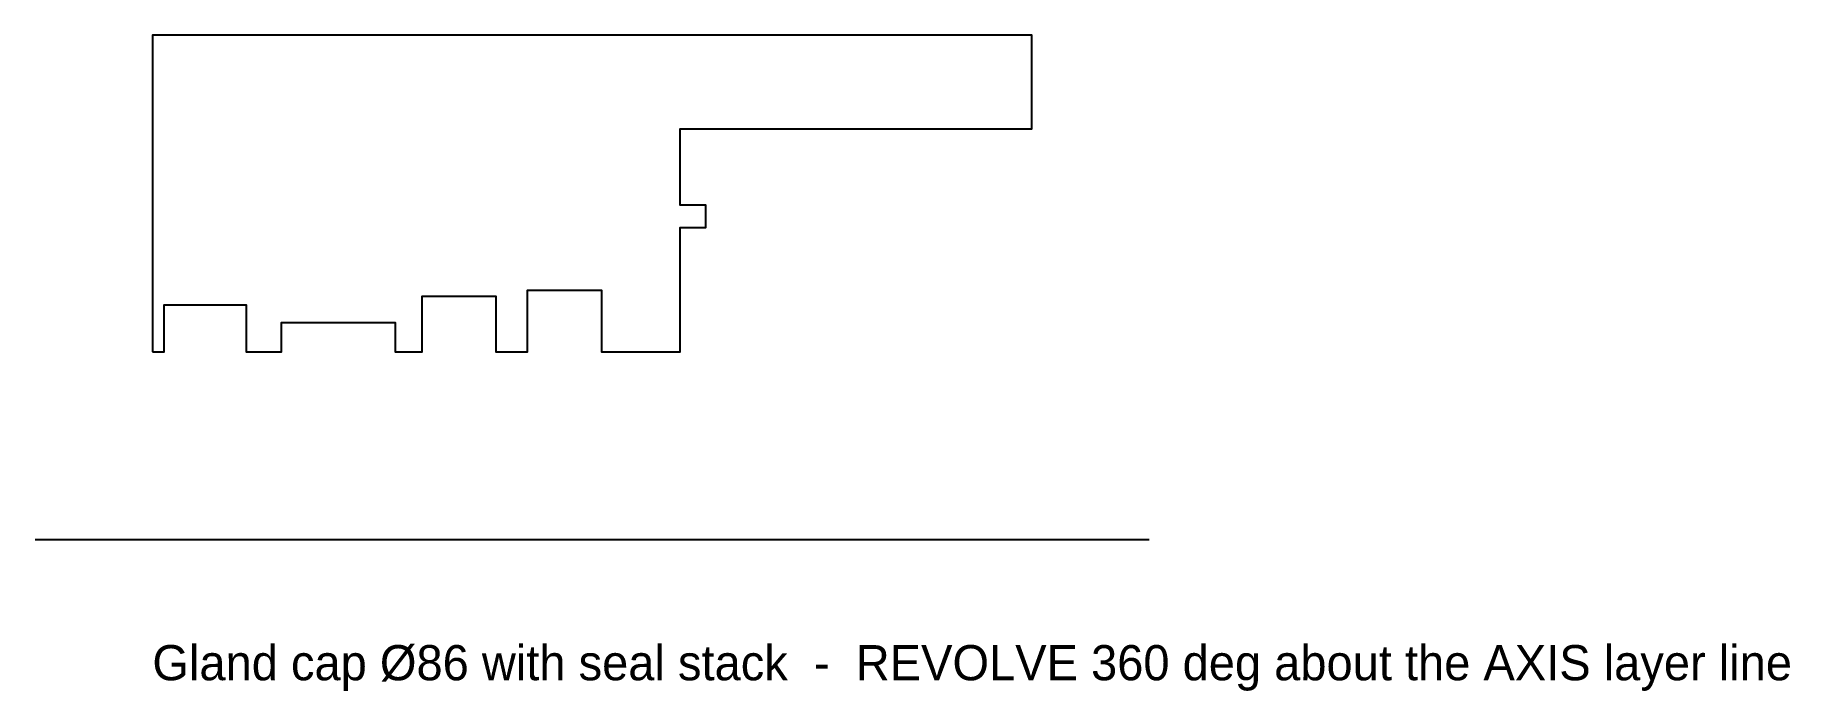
# Model space of a CAD drawing. Header units: metres. Extents: x -10 to 140, y -13 to 43.
import ezdxf

# ---------------------------------------------------------------- set-up
doc = ezdxf.new("R2010")
doc.units = ezdxf.units.M
for name, color, linetype in [('AXIS', 5, 'Continuous'), ('NOTE', 8, 'Continuous'), ('OUTLINE', 7, 'Continuous')]:
    doc.layers.add(name, color=color, linetype=linetype)

msp = doc.modelspace()

# ---------------------------------------------------------------- linework, layer by layer
at = {"layer": 'AXIS'}
msp.add_line((-10, 0), (85, 0), dxfattribs=at)
at = {"layer": 'OUTLINE'}
msp.add_lwpolyline([(0, 16), (1, 16), (1, 20), (8, 20), (8, 16), (11, 16), (11, 18.5), (20.7, 18.5), (20.7, 16), (23, 16), (23, 20.75), (29.3, 20.75), (29.3, 16), (32, 16), (32, 21.25), (38.3, 21.25), (38.3, 16), (45, 16), (45, 26.6), (47.2, 26.6), (47.2, 28.5), (45, 28.5), (45, 35), (75, 35), (75, 43), (0, 43)], close=True, dxfattribs=at)

# ---------------------------------------------------------------- texts
at = {"layer": 'NOTE'}
msp.add_text('Gland cap Ø86 with seal stack  -  REVOLVE 360 deg about the AXIS layer line', height=3, dxfattribs=at).set_placement((0, -12))

doc.saveas('drawing.dxf')
